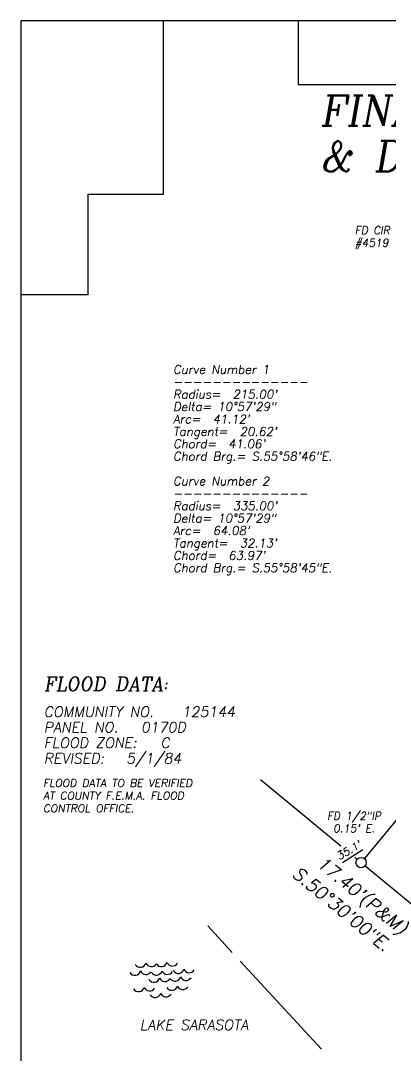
# Model space of a CAD drawing. Extents: x 331 to 571, y 362 to 759.
# Drawn here: x 331.5 to 417, y 520 to 759.2 of the extents above; entities that cross this region are included whole.
import ezdxf
from ezdxf.enums import TextEntityAlignment as Align

# ---------------------------------------------------------------- set-up
doc = ezdxf.new("R2010")
doc.units = 0
doc.header["$LTSCALE"] = 8
doc.header["$MEASUREMENT"] = 0
doc.layers.get('0').update_dxf_attribs({"linetype": 'CONTINUOUS'})
for name, color, linetype in [('P1', 1, 'CONTINUOUS'), ('P2', 2, 'CONTINUOUS'), ('P3', 3, 'CONTINUOUS'), ('PEN1', 1, 'CONTINUOUS'), ('PEN2', 2, 'CONTINUOUS'), ('T1', 7, 'CONTINUOUS')]:
    doc.layers.add(name, color=color, linetype=linetype)
doc.styles.add('L60', font='romanc.shx', dxfattribs={"oblique": 10, "height": 1.8})
doc.styles.add('ROMANC', font='romanc.shx', dxfattribs={"oblique": 10})

# ---------------------------------------------------------------- blocks, each defined once
blk = doc.blocks.new('IR')
at = {"color": 7}
blk.add_circle((0, 0), 0.04, dxfattribs=at)
blk = doc.blocks.new('WAVES')
at = {"layer": 'PEN1'}
for points in [[(-5.66, 3.31, 0.653187), (-3.19, 3.66, 0.615357), (-0.79, 3.46, 0.615357)], [(-0.79, 3.46, 0.653187), (1.68, 3.81, 0.615357), (4.08, 3.61, 0.615357)], [(-6.92, 1.47, 0.653187), (-4.44, 1.82, 0.615357), (-2.05, 1.62, 0.615357)], [(-2.5, -0.15, 0.653187), (-0.03, 0.2, 0.615357), (2.37, 0.01, 0.615357)], [(-1.95, 1.52, 0.653187), (0.53, 1.87, 0.615357), (2.92, 1.67, 0.615357)], [(2.36, 0.11, 0.653187), (4.83, 0.46, 0.615357), (7.23, 0.26, 0.615357)], [(3.12, 1.91, 0.653187), (5.6, 2.25, 0.615357), (7.99, 2.06, 0.615357)], [(-6.06, -2.32, 0.653187), (-3.58, -1.97, 0.615357), (-1.19, -2.17, 0.615357)], [(1.62, -2, 0.653187), (4.1, -1.65, 0.615357), (6.49, -1.85, 0.615357)], [(-2.25, -3.67, 0.653187), (0.22, -3.32, 0.615357), (2.62, -3.52, 0.615357)]]:
    blk.add_lwpolyline(points, format="xyb", dxfattribs=at)
blk = doc.blocks.new('FD')
at = {"oblique": 10}
for s, height, style, p in [('FLOOD DATA:', 3.2, 'ROMANC', (0.2, -3.95)), ('COMMUNITY NO.', 2.4, 'ROMANC', (0.2, -10)), ('PANEL NO.', 2.4, 'ROMANC', (0.2, -13.58)), ('FLOOD ZONE:', 2.4, 'ROMANC', (0.2, -17.17)), ('REVISED:', 2.4, 'ROMANC', (0.2, -20.76)), ('FLOOD DATA TO BE VERIFIED', 1.8, 'L60', (0.04, -26.19)), ('AT COUNTY F.E.M.A. FLOOD', 1.8, 'L60', (0.04, -29.1)), ('CONTROL OFFICE.', 1.8, 'L60', (0.04, -32.02))]:
    blk.add_text(s, height=height, dxfattribs=dict(at, style=style)).set_placement(p)
at = {"style": 'ROMANC', "oblique": 10}
for tag, p in [('COM#', (32.13, -10)), ('PAN#', (22.68, -13.58)), ('FZ', (27.2, -17.17)), ('RD', (19.27, -20.76))]:
    blk.add_attdef(tag, p, '', height=2.4, dxfattribs=at)
blk = doc.blocks.new('R')
at = {"color": 7}
for p, q in [((131.04, 352.14), (-108.96, 352.14)), ((-108.96, 352.14), (-108.96, -45.37)), ((-75.9, 312.03), (-75.9, 352.14)), ((-44.71, 337.32), (-44.71, 352.14)), ((67.98, 337.32), (-44.71, 337.32)), ((-93.38, 288.76), (-93.38, 312.03)), ((-93.38, 312.03), (-75.9, 312.03)), ((-93.38, 288.76), (-108.96, 288.76))]:
    blk.add_line(p, q, dxfattribs=at)

msp = doc.modelspace()

# ---------------------------------------------------------------- linework, layer by layer
at = {"layer": 'P1'}
for p, q in [((386.98, 583.71), (405.57, 568.38)), ((408.75, 565.76), (409.32, 565.3)), ((374.74, 549.91), (380.44, 543.73)), ((382.27, 541.75), (401.06, 521.36))]:
    msp.add_line(p, q, dxfattribs=at)
at = {"layer": 'P3'}
for p, q in [((434.9, 594.44), (411.01, 565.46)), ((411.17, 563.77), (422.74, 554.23))]:
    msp.add_line(p, q, dxfattribs=at)
at = {"layer": 'T1'}
msp.add_line((405.95, 564.55), (410.62, 567.59), dxfattribs=at)

# ---------------------------------------------------------------- block references
at = {"layer": 'P1'}
for name, p in [('R', (440.44, 407.05)), ('WAVES', (363.65, 537.65))]:
    msp.add_blockref(name, p, dxfattribs=at)
msp.add_blockref('FD', (336.63, 608.2), dxfattribs=at).add_auto_attribs({'COM#': '125144', 'PAN#': '0170D', 'FZ': 'C', 'RD': '5/1/84'})
at = {"layer": 'P1', "xscale": 30, "yscale": 30, "zscale": 30}
msp.add_blockref('IR', (410.24, 564.53), dxfattribs=at)

# ---------------------------------------------------------------- texts
at = {"layer": 'P1', "style": 'ROMANC', "oblique": 10}
for s, height, p in [('FD CIR', 1.8, (408.79, 709.84)), ('#4519', 1.8, (408.79, 706.93)), ('Curve Number 1', 2, (366.74, 677.55)), ('--------------', 2, (366.74, 674.68)), ("Radius=  215.00'", 2, (366.74, 671.81)), ('Delta= 10%%d57\'29"', 2, (366.74, 668.95)), ("Arc=  41.12'", 2, (366.74, 666.08)), ("Tangent=  20.62'", 2, (366.74, 663.21)), ("Chord=  41.06'", 2, (366.74, 660.35)), ('Chord Brg.= S.55%%d58\'46"E.', 2, (366.74, 657.48)), ('Curve Number 2', 2, (366.74, 651.75)), ('--------------', 2, (366.74, 648.88)), ("Radius=  335.00'", 2, (366.74, 646.01)), ('Delta= 10%%d57\'29"', 2, (366.74, 643.15)), ("Arc=  64.08'", 2, (366.74, 640.28)), ("Tangent=  32.13'", 2, (366.74, 637.41)), ("Chord=  63.97'", 2, (366.74, 634.55)), ('Chord Brg.= S.55%%d58\'45"E.', 2, (366.74, 631.68)), ('LAKE SARASOTA', 2.4, (359.05, 525.81))]:
    msp.add_text(s, height=height, dxfattribs=at).set_placement(p)
for s, p in [('FD 1/2"IP', (408.6, 574.43)), ("0.15' E.", (408.6, 571.52))]:
    msp.add_text(s, height=1.8, dxfattribs=at).set_placement(p, align=Align.CENTER)
at = {"layer": 'P2', "style": 'ROMANC', "oblique": 10}
for s, p in [(" 17.40'(P&M)", (409.62, 557.42)), ('S.50%%d30\'00"E.', (405.77, 553.78))]:
    msp.add_text(s, height=3, rotation=320.5, dxfattribs=at).set_placement(p, align=Align.MIDDLE)
at = {"layer": 'PEN2', "style": 'ROMANC', "oblique": 10}
for s, p in [('FINAL LOT SURVEY', (400.64, 734.85)), ('& DRAINAGE PLAN', (400.64, 724.33))]:
    msp.add_text(s, height=7.0499, dxfattribs=at).set_placement(p)
at = {"layer": 'T1', "style": 'ROMANC', "oblique": 10}
msp.add_text("35.1'", height=1.8, rotation=30, dxfattribs=at).set_placement((405.16, 565.06))

doc.saveas('drawing.dxf')
